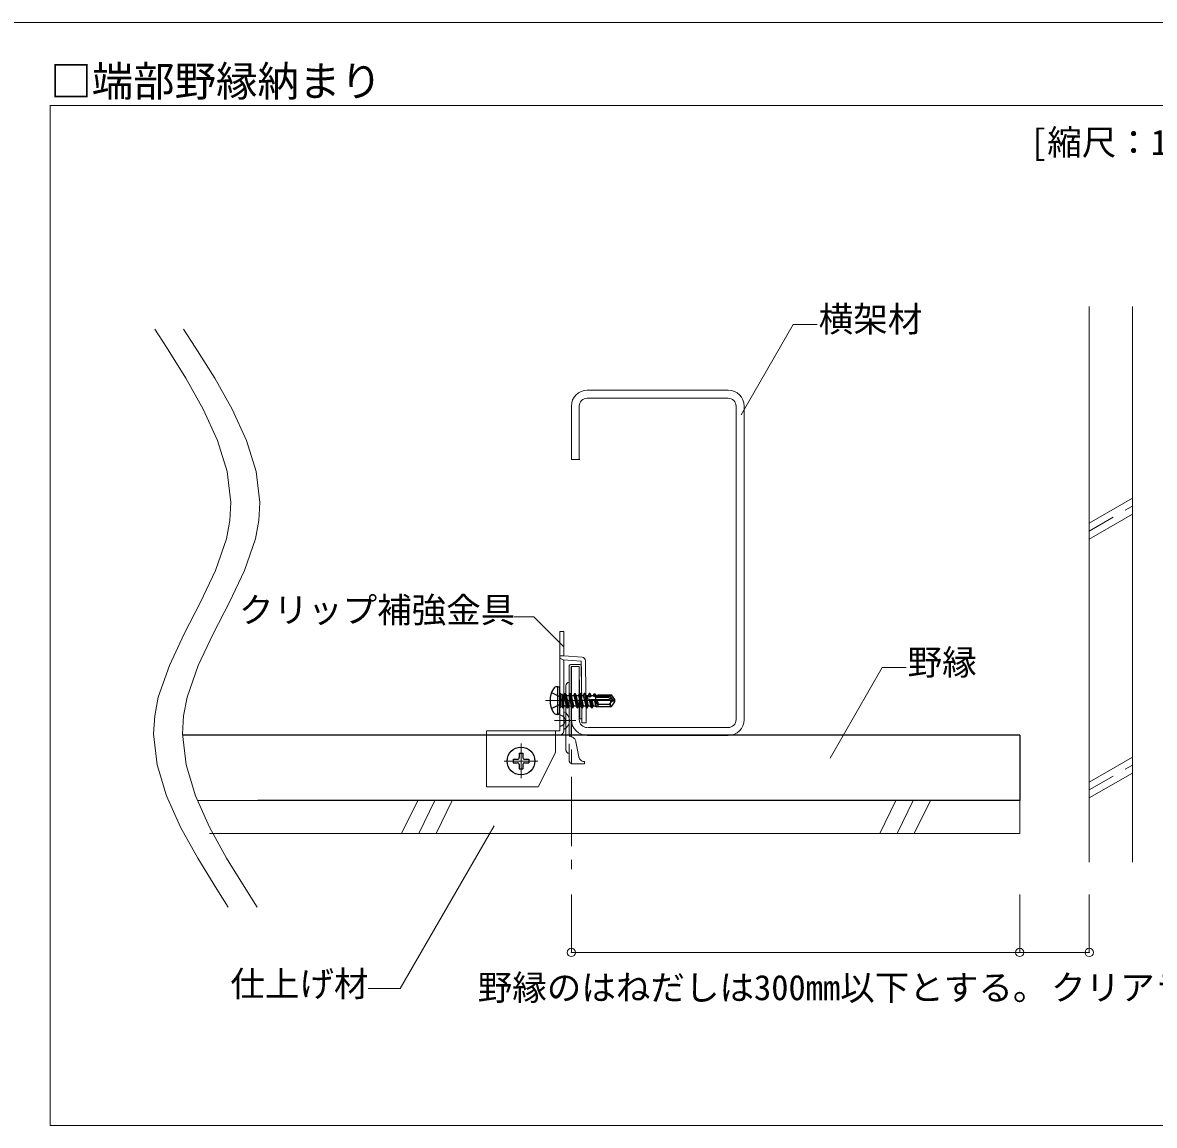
# Model space of a CAD drawing. Units: millimetres on the paper, enlarged 20 times, with parts at other scales. Extents: x -3900 to 3900, y -2693 to 2650.
# Drawn here: x 0 to 1638, y 1053 to 2650 of the extents above; entities that cross this region are included whole.
import ezdxf
from ezdxf.enums import TextEntityAlignment as Align

# ---------------------------------------------------------------- set-up
doc = ezdxf.new("R2010")
doc.units = ezdxf.units.MM
doc.header["$LTSCALE"] = 20
doc.header["$PDMODE"] = 32
doc.header["$PDSIZE"] = 12
for name, pattern in [('CHAIN1', [8, 5, -1, 1, -1]), ('DASHED1', [1.8, 1.2, -0.6]), ('DASHED2', [3, 2, -1]), ('LONG_DASHED1', [7, 6, -1])]:
    doc.linetypes.add(name, pattern=pattern)
for name, color, linetype, lineweight in [('5-0_中心線', 4, 'CHAIN1', 9), ('5-2_野縁受け', 3, 'Continuous', 18), ('5-3_野縁', 2, 'Continuous', 25), ('5-5_寸法', 4, 'Continuous', 9), ('5-6_文字', 7, 'Continuous', 18), ('5-7_-', 7, 'Continuous', 18), ('5-9_躯体他', 4, 'Continuous', 9), ('5-A_クリップ', 7, 'Continuous', 18), ('5-B_補強金具・金具・その他', 3, 'Continuous', 18), ('5-C_ビス・アンカーボルト・強調図形', 2, 'Continuous', 25), ('5-D_パネル', 4, 'Continuous', 9), ('F-3_野縁', 3, 'Continuous', 18)]:
    doc.layers.add(name, color=color, linetype=linetype, lineweight=lineweight)
doc.layers.add('F-6_文字', color=7, linetype='Continuous')
doc.styles.add('ＭＳ ゴシック', font='')
doc.styles.get('ＭＳ ゴシック').set_extended_font_data('MS Gothic')

msp = doc.modelspace()

# ---------------------------------------------------------------- linework, layer by layer
at = {"layer": '5-0_中心線'}
for p, q in [((794.34, 1717.57), (794.34, 1424.15)), ((756.68, 1668.2), (867.34, 1668.2)), ((721.44, 1555.87), (721.44, 1605.88)), ((697.2, 1580.7), (745.67, 1580.7))]:
    msp.add_line(p, q, dxfattribs=at)
at = {"layer": '5-2_野縁受け'}
for p, q in [((1021.34, 2117.57), (817.34, 2117.57)), ((817.34, 2106.07), (1021.34, 2106.07)), ((794.34, 2094.57), (794.34, 2017.57)), ((805.84, 2094.57), (805.84, 2017.57)), ((1032.84, 1640.57), (1032.84, 2094.57)), ((1044.34, 1640.57), (1044.34, 2094.57)), ((806.84, 2017.57), (794.34, 2017.57)), ((805.84, 1717.57), (794.34, 1717.57)), ((794.34, 1640.57), (794.34, 1717.57)), ((805.84, 1640.57), (805.84, 1717.57)), ((1021.34, 1629.07), (818.34, 1629.07)), ((1021.34, 1617.57), (817.34, 1617.57))]:
    msp.add_line(p, q, dxfattribs=at)
for centre, radius, start, end in [((817.34, 2094.57), 23, 90, 180), ((1021.34, 2094.57), 23, 0, 90), ((817.34, 2094.57), 11.5, 90, 180), ((1021.34, 2094.57), 11.5, 0, 90), ((817.34, 1640.57), 23, 180, 270), ((817.34, 1640.57), 11.5, 180, 270), ((1021.34, 1640.57), 23, 270, 0), ((1021.34, 1640.57), 11.5, 270, 0)]:
    msp.add_arc(centre, radius, start, end, dxfattribs=at)
at = {"layer": '5-3_野縁'}
for p, q in [((1443.39, 1618.2), (231.75, 1618.2)), ((1443.39, 1618.2), (1443.39, 1523.43)), ((1443.39, 1523.43), (340.66, 1523.43))]:
    msp.add_line(p, q, dxfattribs=at)
at = {"layer": '5-5_寸法'}
for p, q in [((794.34, 1303.43), (794.34, 1387.53)), ((1443.39, 1303.43), (1443.39, 1387.53)), ((1443.39, 1303.43), (1443.39, 1387.53)), ((1543.97, 1303.43), (1543.97, 1387.53)), ((1443.39, 1303.43), (794.34, 1303.43)), ((1443.39, 1303.43), (1543.97, 1303.43))]:
    msp.add_line(p, q, dxfattribs=at)
at = {"layer": '5-5_寸法', "color": 7}
for p in [(794.34, 1303.43), (1443.39, 1303.43), (1543.97, 1303.43)]:
    msp.add_point(p, dxfattribs=at)
at = {"layer": '5-6_文字'}
for points in [[(1150.21, 2212.92), (1115.67, 2212.92), (1040.09, 2082.01)], [(711.34, 1789.68), (739.93, 1789.68), (783.4, 1746.21)], [(1278.89, 1715.89), (1244.35, 1715.89), (1168.77, 1584.98)], [(499.96, 1251.45), (546.57, 1251.45), (682.38, 1486.68)]]:
    msp.add_lwpolyline(points, dxfattribs=at)
at = {"layer": '5-7_-'}
for points in [[(191.16, 2206.3), (208.11, 2180.18), (236.29, 2135.16), (261.56, 2090.12), (282.09, 2045.08), (296.04, 2000.02), (301.56, 1954.94), (300.18, 1928.78), (295.06, 1902.21), (279.16, 1856.39), (257.56, 1810.54), (234.04, 1764.68), (212.38, 1718.81), (196.36, 1672.93), (191.16, 1646.31), (189.67, 1620.18), (194.92, 1575.13), (208.5, 1530.08), (228.6, 1485.03), (253.39, 1439.98), (281.06, 1394.93), (297.7, 1368.8)], [(233, 2206.3), (249.96, 2180.18), (278.14, 2135.16), (303.41, 2090.12), (323.94, 2045.08), (337.89, 2000.02), (343.41, 1954.94), (342.03, 1928.78), (336.91, 1902.21), (321.01, 1856.39), (299.41, 1810.54), (275.88, 1764.68), (254.22, 1718.81), (238.21, 1672.93), (233, 1646.31), (231.52, 1620.18), (236.77, 1575.13), (250.35, 1530.08), (270.45, 1485.03), (295.24, 1439.98), (322.91, 1394.93), (339.55, 1368.8)]]:
    msp.add_lwpolyline(points, dxfattribs=at)
at = {"layer": '5-9_躯体他'}
for p, q in [((1543.97, 2238.96), (1543.97, 1434.24)), ((1606.47, 2238.96), (1606.47, 1434.24)), ((1543.97, 1925.29), (1606.47, 1961.38)), ((1543.97, 1902.2), (1606.47, 1938.28)), ((1543.97, 1550.29), (1606.47, 1586.38)), ((1543.97, 1527.2), (1606.47, 1563.28))]:
    msp.add_line(p, q, dxfattribs=at)
at = {"layer": '5-9_躯体他', "linetype": 'DASHED2'}
for p, q in [((1543.97, 1913.75), (1606.47, 1949.83)), ((1543.97, 1538.75), (1606.47, 1574.83))]:
    msp.add_line(p, q, dxfattribs=at)
at = {"layer": '5-A_クリップ'}
for p, q in [((805.84, 1720.57), (794.34, 1720.57)), ((791.04, 1717.57), (791.04, 1617.57)), ((794.04, 1717.57), (794.04, 1696.95)), ((794.04, 1716.69), (794.04, 1616.28)), ((805.84, 1717.57), (806.58, 1641.76)), ((808.84, 1717.6), (809.58, 1641.79)), ((786.54, 1689.74), (786.54, 1617.57)), ((806.58, 1641.76), (809.58, 1641.79))]:
    msp.add_line(p, q, dxfattribs=at)
at = {"layer": '5-A_クリップ', "linetype": 'DASHED1'}
for p, q in [((786.54, 1596.74), (786.54, 1617.57)), ((791.04, 1581.74), (791.04, 1617.57)), ((805.08, 1586.73), (800.86, 1608.64)), ((796.04, 1576.74), (813.54, 1576.74)), ((813.54, 1579.74), (813.54, 1576.74))]:
    msp.add_line(p, q, dxfattribs=at)
at = {"layer": '5-A_クリップ'}
for centre, radius, start, end in [((794.12, 1717.5), 3.08, 85.88563, 178.74447), ((805.97, 1717.7), 2.87, 357.88932, 92.67463), ((794.19, 1718.5), 0.943, 260.99171, 279.00829), ((791.57, 1689.74), 5.03, 96.02558, 180)]:
    msp.add_arc(centre, radius, start, end, dxfattribs=at)
at = {"layer": '5-A_クリップ', "linetype": 'DASHED1'}
for centre, radius, start, end in [((791.04, 1606.74), 10, 10.90417, 90), ((791.57, 1596.74), 5.03, 180, 263.97442), ((796.04, 1581.74), 5, 180, 270), ((813.54, 1588.36), 8.62, 190.90417, 270)]:
    msp.add_arc(centre, radius, start, end, dxfattribs=at)
at = {"layer": '5-B_補強金具・金具・その他'}
for p, q in [((777.44, 1631.2), (777.44, 1768.2)), ((783.44, 1768.2), (777.44, 1768.2)), ((783.44, 1733.2), (783.44, 1768.2)), ((782.4, 1727.29), (808.72, 1725.39)), ((809.76, 1731.3), (783.44, 1733.2)), ((783.44, 1626.45), (783.44, 1727.11)), ((809.63, 1635.84), (808.72, 1725.39)), ((814.72, 1725.39), (815.63, 1635.84)), ((777.44, 1647.2), (777.44, 1631.2)), ((777.44, 1624.2), (671.44, 1624.2)), ((771.44, 1593.2), (771.44, 1624.2)), ((777.44, 1631.2), (777.44, 1624.2)), ((783.44, 1624.2), (783.44, 1626.45)), ((809.63, 1635.84), (815.63, 1635.84)), ((771.44, 1618.2), (777.44, 1618.2)), ((771.44, 1593.2), (746.44, 1543.2))]:
    msp.add_line(p, q, dxfattribs=at)
at = {"layer": '5-B_補強金具・金具・その他', "linetype": 'DASHED1'}
for p, q in [((783.44, 1733.2), (777.44, 1733.2)), ((771.44, 1618.2), (671.44, 1618.2))]:
    msp.add_line(p, q, dxfattribs=at)
at = {"layer": '5-B_補強金具・金具・その他', "color": 4, "linetype": 'CHAIN1', "lineweight": 9}
msp.add_line((770.11, 1639.2), (800.94, 1639.2), dxfattribs=at)
at = {"layer": '5-B_補強金具・金具・その他'}
msp.add_lwpolyline([(746.44, 1543.2), (671.44, 1543.2), (671.44, 1624.2)], dxfattribs=at)
for centre, radius, start, end in [((783.44, 1733.2), 6, 180, 260.04937), ((808.72, 1725.39), 6, 0, 80.04937), ((777.44, 1639.2), 14.09, 295.20897, 64.79103), ((777.44, 1624.2), 6, 270, 0)]:
    msp.add_arc(centre, radius, start, end, dxfattribs=at)
at = {"layer": '5-B_補強金具・金具・その他', "linetype": 'DASHED1'}
msp.add_arc((777.44, 1639.2), 8, 270, 90, dxfattribs=at)
at = {"layer": '5-C_ビス・アンカーボルト・強調図形'}
for p, q in [((774.94, 1688.2), (773.44, 1688.2)), ((774.94, 1648.2), (774.94, 1688.2)), ((777.44, 1650.7), (777.44, 1685.7)), ((777.44, 1678.7), (779.02, 1677.11)), ((781.44, 1677.05), (781.44, 1657.93)), ((781.44, 1675.7), (783.49, 1675.7)), ((784.83, 1678.24), (783.49, 1675.93)), ((783.49, 1675.93), (786.89, 1660.7)), ((784.83, 1678.24), (785.74, 1678.45)), ((784.83, 1678.24), (788.62, 1657.7)), ((785.74, 1678.45), (787.33, 1675.7)), ((785.74, 1678.45), (789.12, 1657.7)), ((787.33, 1675.7), (790.65, 1675.7)), ((790.85, 1660.7), (787.33, 1675.7)), ((791.98, 1678.24), (790.65, 1675.93)), ((790.65, 1675.93), (794.04, 1660.7)), ((791.98, 1678.24), (792.89, 1678.45)), ((791.98, 1678.24), (795.77, 1657.7)), ((792.89, 1678.45), (794.48, 1675.7)), ((792.89, 1678.45), (796.27, 1657.7)), ((794.48, 1675.7), (797.7, 1675.7)), ((798, 1660.7), (794.48, 1675.7)), ((799.03, 1678.24), (797.7, 1675.93)), ((797.7, 1675.93), (801.09, 1660.7)), ((799.03, 1678.24), (799.94, 1678.45)), ((799.03, 1678.24), (802.82, 1657.7)), ((799.94, 1678.45), (801.53, 1675.7)), ((799.94, 1678.45), (803.32, 1657.7)), ((801.53, 1675.7), (804.62, 1675.7)), ((805.05, 1660.7), (801.53, 1675.7)), ((806.35, 1678.7), (804.62, 1675.7)), ((804.62, 1675.7), (808.14, 1660.7)), ((806.35, 1678.7), (806.85, 1678.7)), ((806.35, 1678.7), (809.87, 1657.7)), ((806.85, 1678.7), (808.58, 1675.7)), ((806.85, 1678.7), (810.37, 1657.7)), ((808.58, 1675.7), (811.67, 1675.7)), ((812.1, 1660.7), (808.58, 1675.7)), ((813.4, 1678.7), (811.67, 1675.7)), ((811.67, 1675.7), (815.19, 1660.7)), ((813.4, 1678.7), (813.9, 1678.7)), ((813.4, 1678.7), (816.92, 1657.7)), ((813.9, 1678.7), (815.63, 1675.7)), ((813.9, 1678.7), (817.42, 1657.7)), ((815.63, 1675.7), (818.72, 1675.7)), ((819.15, 1660.7), (815.63, 1675.7)), ((818.99, 1674.54), (817.76, 1674.47)), ((820.45, 1678.7), (818.72, 1675.7)), ((818.72, 1675.7), (818.99, 1674.54)), ((818.99, 1674.54), (821.29, 1673.66)), ((820.45, 1678.7), (820.95, 1678.7)), ((820.45, 1678.7), (821.29, 1673.66)), ((820.95, 1678.7), (822.68, 1675.7)), ((820.95, 1678.7), (821.79, 1673.69)), ((821.79, 1673.69), (821.29, 1673.66)), ((821.79, 1673.69), (822.9, 1674.75)), ((822.68, 1675.7), (825.77, 1675.7)), ((822.9, 1674.75), (822.68, 1675.7)), ((825.95, 1674.92), (822.9, 1674.75)), ((827.2, 1678.18), (825.77, 1675.7)), ((825.77, 1675.7), (825.95, 1674.92)), ((825.95, 1674.92), (827.86, 1674.02)), ((827.2, 1678.18), (828.51, 1677.81)), ((827.2, 1678.18), (827.86, 1674.02)), ((829.37, 1674.11), (827.86, 1674.02)), ((828.51, 1677.81), (829.73, 1675.7)), ((828.51, 1677.81), (829.37, 1674.11)), ((829.37, 1674.11), (829.86, 1675.14)), ((829.86, 1675.14), (829.73, 1675.7)), ((829.73, 1675.7), (832.44, 1675.7)), ((832.44, 1675.28), (829.86, 1675.14)), ((829.94, 1667.27), (829.94, 1675.14)), ((847.91, 1672.7), (829.94, 1672.7)), ((832.44, 1676.7), (832.44, 1675.28)), ((832.44, 1676.7), (852.35, 1676.7)), ((847.91, 1672.7), (854.94, 1668.64)), ((851.05, 1674.2), (852.35, 1676.7)), ((857.04, 1670), (852.35, 1676.7)), ((777.44, 1657.7), (779.02, 1659.28)), ((781.44, 1659.35), (779.02, 1659.28)), ((783.8, 1660.7), (781.44, 1670.76)), ((781.44, 1661.57), (782.07, 1657.7)), ((783.68, 1660.48), (786.78, 1660.7)), ((786.78, 1660.7), (786.89, 1660.7)), ((788.62, 1657.7), (786.89, 1660.7)), ((788.62, 1657.7), (789.12, 1657.7)), ((789.12, 1657.7), (790.85, 1660.7)), ((790.83, 1660.48), (793.94, 1660.7)), ((793.94, 1660.7), (794.04, 1660.7)), ((795.77, 1657.7), (794.04, 1660.7)), ((795.77, 1657.7), (796.27, 1657.7)), ((796.27, 1657.7), (798, 1660.7)), ((797.88, 1660.48), (800.99, 1660.7)), ((800.99, 1660.7), (801.09, 1660.7)), ((802.82, 1657.7), (801.09, 1660.7)), ((802.82, 1657.7), (803.32, 1657.7)), ((803.32, 1657.7), (805.05, 1660.7)), ((805.05, 1660.7), (808.14, 1660.7)), ((809.87, 1657.7), (808.14, 1660.7)), ((809.87, 1657.7), (810.37, 1657.7)), ((810.37, 1657.7), (812.1, 1660.7)), ((812.1, 1660.7), (815.19, 1660.7)), ((816.92, 1657.7), (815.19, 1660.7)), ((816.92, 1657.7), (817.42, 1657.7)), ((817.42, 1657.7), (819.15, 1660.7)), ((832.44, 1666.59), (818.47, 1670.36)), ((819.15, 1660.7), (822.24, 1660.7)), ((820.07, 1669.93), (822.19, 1668.32)), ((820.07, 1669.93), (822.24, 1660.7)), ((822.71, 1668.18), (822.19, 1668.32)), ((822.19, 1668.32), (823.97, 1657.7)), ((823.97, 1657.7), (822.24, 1660.7)), ((822.71, 1668.2), (824.3, 1668.79)), ((822.71, 1668.2), (824.47, 1657.7)), ((849.12, 1669.2), (822.79, 1669.2)), ((823.97, 1657.7), (824.47, 1657.7)), ((826.2, 1660.7), (824.3, 1668.79)), ((824.47, 1657.7), (826.2, 1660.7)), ((826.2, 1660.7), (829.29, 1660.7)), ((827.6, 1667.9), (829.06, 1666.47)), ((827.6, 1667.9), (829.29, 1660.7)), ((831.3, 1665.87), (829.06, 1666.47)), ((829.06, 1666.47), (830.23, 1659.07)), ((830.23, 1659.07), (829.29, 1660.7)), ((830.23, 1659.07), (832.44, 1659.7)), ((831.3, 1665.87), (831.83, 1666.76)), ((831.3, 1665.87), (832.44, 1661.01)), ((832.44, 1664.18), (831.83, 1666.76)), ((832.44, 1666.59), (832.44, 1659.7)), ((847.17, 1662.7), (832.44, 1662.7)), ((832.44, 1659.7), (852.35, 1659.7)), ((850.41, 1668.45), (849.12, 1669.2)), ((850.94, 1664.66), (851.18, 1665)), ((851.2, 1660.94), (852.35, 1659.7)), ((852.35, 1659.7), (857.04, 1666.39)), ((855.23, 1667.71), (857.44, 1668.2)), ((857.44, 1668.2), (857.04, 1670)), ((857.04, 1666.39), (857.44, 1668.2)), ((774.94, 1648.2), (773.44, 1648.2)), ((718.94, 1592.2), (718.94, 1585.7)), ((718.94, 1592.2), (723.94, 1592.2)), ((723.94, 1592.2), (723.94, 1585.7)), ((709.94, 1583.2), (709.94, 1578.2)), ((709.94, 1583.2), (716.44, 1583.2)), ((709.94, 1578.2), (716.44, 1578.2)), ((718.94, 1575.7), (718.94, 1569.2)), ((723.94, 1575.7), (723.94, 1569.2)), ((726.44, 1583.2), (732.94, 1583.2)), ((726.44, 1578.2), (732.94, 1578.2)), ((732.94, 1583.2), (732.94, 1578.2)), ((718.94, 1569.2), (723.94, 1569.2))]:
    msp.add_line(p, q, dxfattribs=at)
at = {"layer": '5-C_ビス・アンカーボルト・強調図形', "linetype": 'LONG_DASHED1'}
for p, q in [((765.54, 1679.7), (777.12, 1673.92)), ((780.17, 1668.2), (777.12, 1673.92)), ((765.54, 1656.7), (777.12, 1662.47)), ((780.17, 1668.2), (777.12, 1662.47))]:
    msp.add_line(p, q, dxfattribs=at)
at = {"layer": '5-C_ビス・アンカーボルト・強調図形'}
for points in [[(781.44, 1677.05), (779.02, 1677.11), (779.02, 1659.28)], [(854.94, 1668.64), (851.05, 1674.2), (829.94, 1674.2)], [(781.44, 1658.41), (781.57, 1657.7), (781.44, 1657.93)], [(781.57, 1657.7), (782.07, 1657.7), (783.8, 1660.7)], [(857.04, 1670), (854.94, 1668.64), (857.44, 1668.2)]]:
    msp.add_lwpolyline(points, dxfattribs=at)
msp.add_circle((721.44, 1580.7), 20, dxfattribs=at)
for centre, radius, start, end in [((773.44, 1682.2), 6, 90, 148.10921), ((774.94, 1685.7), 2.5, 0, 90), ((795.94, 1668.2), 32.5, 148.10921, 211.89078), ((821.19, 1672.95), 3.75, 156.07925, 223.5446), ((847.17, 1667.3), 4.61, 270, 324.99998), ((847.17, 1657.2), 5.49, 42.84566, 90), ((853.37, 1662.96), 2.97, 145, 222.84566), ((853.78, 1674.27), 6.72, 239.99998, 282.5), ((849.22, 1666.38), 2.4, 324.99998, 59.99998), ((856.68, 1661.15), 6.72, 102.5, 145), ((773.44, 1654.2), 6, 211.89078, 270), ((774.94, 1650.7), 2.5, 270, 0), ((716.44, 1585.7), 2.5, 269.99998, 0), ((716.44, 1575.7), 2.5, 0, 89.99998), ((726.44, 1585.7), 2.5, 180, 270), ((726.44, 1575.7), 2.5, 90, 180)]:
    msp.add_arc(centre, radius, start, end, dxfattribs=at)
at = {"layer": '5-D_パネル'}
for p, q in [((253.32, 1523.43), (1443.39, 1523.43)), ((571.86, 1523.43), (548.41, 1475.93)), ((596.86, 1523.43), (573.41, 1475.93)), ((621.86, 1523.43), (598.41, 1475.93)), ((1264.26, 1523.43), (1240.81, 1475.93)), ((1289.26, 1523.43), (1265.81, 1475.93)), ((1314.26, 1523.43), (1290.81, 1475.93)), ((1443.39, 1523.43), (1443.39, 1475.93)), ((270.45, 1475.93), (1443.39, 1475.93))]:
    msp.add_line(p, q, dxfattribs=at)
at = {"layer": 'F-3_野縁'}
for p, q in [((-3900, 2650), (3900, 2650)), ((40, 2530), (40, 1510.88)), ((40, 2530), (1890, 2530)), ((40, 1517.5), (40, 1118.08)), ((40, 1135.11), (40, 1053.03)), ((40, 1053.03), (1890, 1053.03))]:
    msp.add_line(p, q, dxfattribs=at)

# ---------------------------------------------------------------- texts
at = {"layer": '5-5_寸法', "style": 'ＭＳ ゴシック'}
for s, p in [('野縁のはねだしは300mm以下とする。', (658.74, 1223.33)), ('クリアランス寸法', (1488.74, 1223.33))]:
    msp.add_text(s, height=36.66, dxfattribs=at).set_placement(p, align=Align.BOTTOM_LEFT)
at = {"layer": '5-6_文字', "color": 4, "style": 'ＭＳ ゴシック'}
for s, p in [('横架材', (1152.39, 2191.26)), ('クリップ補強金具', (313.19, 1770.16)), ('野縁', (1281.07, 1694.23)), ('仕上げ材', (300.67, 1228.69))]:
    msp.add_text(s, height=36.66, dxfattribs=at).set_placement(p, align=Align.BOTTOM_LEFT)
at = {"layer": 'F-6_文字', "style": 'ＭＳ ゴシック'}
for s, height, p in [('□端部野縁納まり', 43.99, (40, 2530)), ('[縮尺：1/4(mm)]', 36.66, (1458.28, 2447.37))]:
    msp.add_text(s, height=height, dxfattribs=at).set_placement(p, align=Align.BOTTOM_LEFT)

doc.saveas('drawing.dxf')
